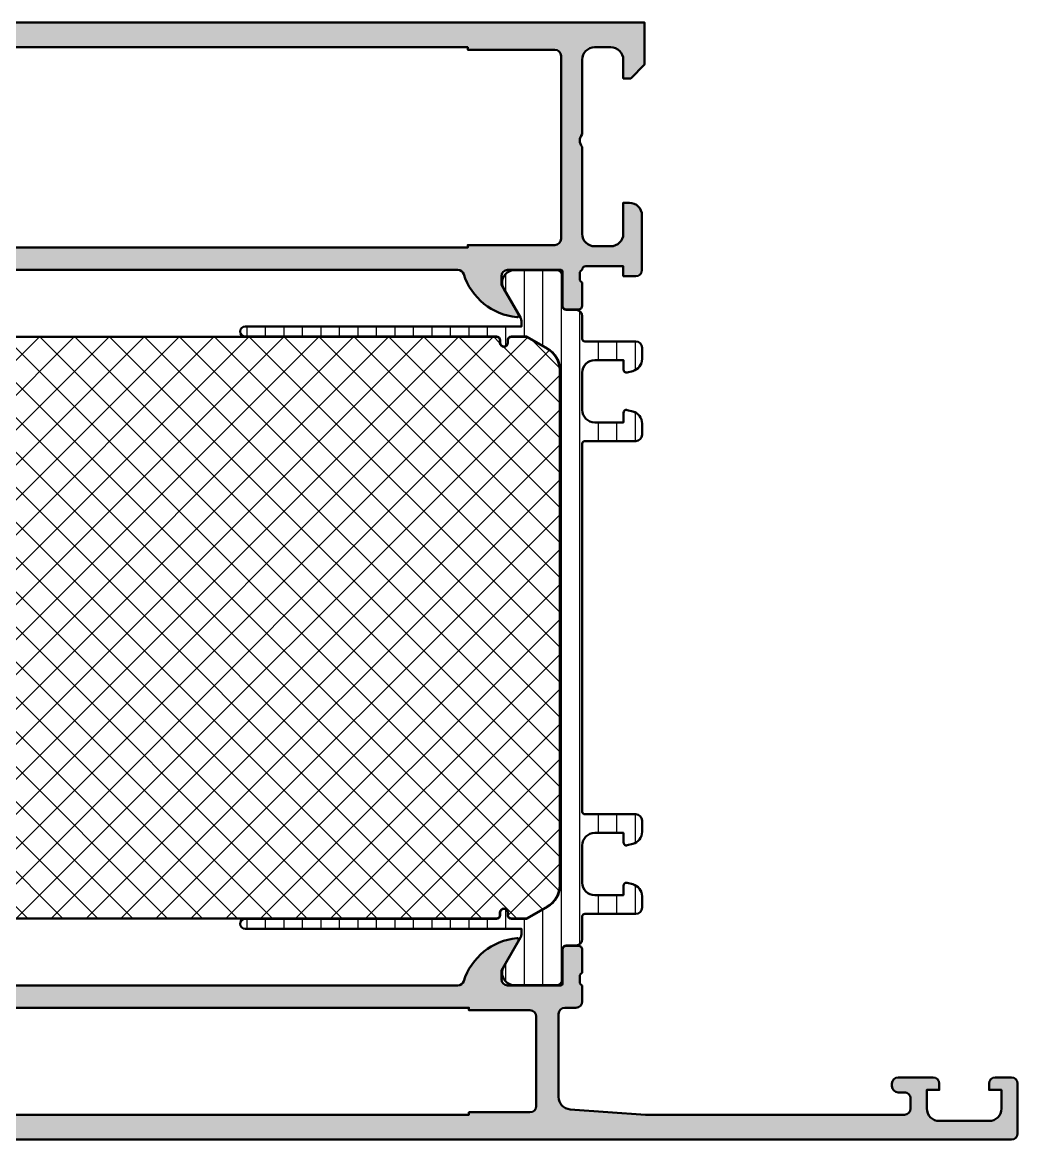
# Model space of a CAD drawing. Extents: x 0 to 160, y 0 to 90.
# Drawn here: x 80 to 160, y 0 to 89.8 of the extents above; entities that cross this region are included whole.
import ezdxf

# ---------------------------------------------------------------- set-up
doc = ezdxf.new("R2010")
doc.units = 0
for name, color, linetype, lineweight in [('0S-Alu contour', 7, 'Continuous', 50), ('0S-Alu hatch', 252, 'Continuous', 25), ('0S-Plastic contour', 254, 'Continuous', 50), ('0S-Plastic hatch', 253, 'Continuous', 25), ('0S-PT contour', 91, 'Continuous', 50), ('0S-PT hatch', 103, 'Continuous', 25)]:
    doc.layers.add(name, color=color, linetype=linetype, lineweight=lineweight)

# ---------------------------------------------------------------- blocks, each defined once
blk = doc.blocks.new('480370__1E3C0F09_FA57_44A0_A88A_6B8E18F87E77_')
at = {"layer": '0S-PT hatch'}
h = blk.add_hatch(dxfattribs=at)
h.set_pattern_fill('ANSI37', color=256, scale=0.625, angle=90, style=0)
h.set_pattern_definition([(135, (0, 0), (-1.403165018917055, -1.403165018917055), []), (225, (0, 0), (1.403165018917055, -1.403165018917055), [])])
edge = h.paths.add_edge_path()
edge.add_arc((118.1100256809572, 64.25000000000004), 0.2800000000000011, 0, 90)
edge.add_line((118.1100256809572, 64.53000000000004), (43.23002568095725, 64.53000000000004))
edge.add_line((43.23002568095725, 64.53000000000004), (43.23002568095726, 17.77000000000007))
edge.add_line((43.23002568095726, 17.77000000000007), (118.1100256809572, 17.77000000000005))
edge.add_arc((118.1100256809572, 18.05000000000006), 0.2800000000000011, 270, 360)
edge.add_line((118.3900256809572, 18.05000000000006), (118.3900256809572, 18.25000000000006))
edge.add_ellipse((118.7100256809572, 18.25000000000006), major_axis=(-0.3200000000000074, 0), ratio=1, start_angle=180, end_angle=360, ccw=False)
edge.add_line((119.0300256809572, 18.25000000000006), (119.0300256809572, 18.05000000000006))
edge.add_arc((119.3100256809572, 18.05000000000005), 0.2799999999999869, 180, 270)
edge.add_line((119.3100256809572, 17.77000000000007), (120.474127296095, 17.77000000000006))
edge.add_arc((120.474127296095, 17.95000000000005), 0.1799999999999855, 269.9999999999954, 299.9999999999936)
edge.add_line((120.564127296095, 17.79411542731885), (122.2000256809572, 18.73860180018594))
edge.add_arc((121.2100256809572, 20.45333209967914), 1.979999999999999, 299.9999999999999, 360)
edge.add_line((123.1900256809572, 20.45333209967914), (123.1900256809572, 61.84666790032096))
edge.add_arc((121.2100256809572, 61.84666790032096), 1.980000000000003, 0, 59.99999999999991)
edge.add_line((122.2000256809572, 63.56139819981415), (120.564127296095, 64.50588457268123))
edge.add_arc((120.474127296095, 64.35000000000004), 0.1799999999999995, 59.99999999999342, 89.99999999999095)
edge.add_line((120.474127296095, 64.53000000000002), (119.3100256809572, 64.53000000000004))
edge.add_arc((119.3100256809572, 64.25000000000003), 0.2800000000000153, 90.00000000000291, 180)
edge.add_line((119.0300256809572, 64.25000000000003), (119.0300256809572, 64.05000000000004))
edge.add_ellipse((118.7100256809572, 64.05000000000004), major_axis=(-0.3200000000000074, 0), ratio=1, start_angle=0, end_angle=180, ccw=False)
edge.add_line((118.3900256809572, 64.05000000000004), (118.3900256809572, 64.25000000000004))
at = {"layer": '0S-PT contour', "color": 7}
for points in [[(118.1100256809572, 64.53000000000004), (43.23002568095725, 64.53000000000004), (43.23002568095726, 17.77000000000007), (118.1100256809572, 17.77000000000005)], [(118.3900256809572, 64.05000000000004), (118.3900256809572, 64.25000000000004)], [(119.0300256809572, 64.25000000000003), (119.0300256809572, 64.05000000000004)], [(120.474127296095, 64.53000000000002), (119.3100256809572, 64.53000000000004)], [(122.2000256809572, 63.56139819981415), (120.564127296095, 64.50588457268123)], [(123.1900256809572, 20.45333209967914), (123.1900256809572, 61.84666790032096)], [(118.3900256809572, 18.05000000000006), (118.3900256809572, 18.25000000000006)], [(119.0300256809572, 18.25000000000006), (119.0300256809572, 18.05000000000006)], [(120.564127296095, 17.79411542731885), (122.2000256809572, 18.73860180018594)], [(119.3100256809572, 17.77000000000007), (120.474127296095, 17.77000000000006)]]:
    blk.add_lwpolyline(points, dxfattribs=at)
for centre, radius, start, end in [((118.1100256809572, 64.25000000000004), 0.2800000000000011, 0, 90), ((119.3100256809572, 64.25000000000003), 0.2800000000000153, 90.00000000000291, 180), ((120.474127296095, 64.35000000000004), 0.1799999999999995, 59.99999999999342, 89.99999999999095), ((121.2100256809572, 61.84666790032096), 1.980000000000003, 0, 59.99999999999991), ((121.2100256809572, 20.45333209967914), 1.979999999999999, 299.9999999999999, 0), ((118.1100256809572, 18.05000000000006), 0.2800000000000011, 270, 0), ((119.3100256809572, 18.05000000000005), 0.2799999999999869, 180, 270), ((120.474127296095, 17.95000000000005), 0.1799999999999855, 269.9999999999954, 299.9999999999936)]:
    blk.add_arc(centre, radius, start, end, dxfattribs=at)
at = {"layer": '0S-PT contour', "color": 7, "extrusion": (0, 0, -1)}
for centre, start, end in [((-118.7100256809572, 64.05000000000004), 180, 0), ((-118.7100256809572, 18.25000000000006), 0, 180)]:
    blk.add_arc(centre, 0.3200000000000074, start, end, dxfattribs=at)
blk = doc.blocks.new('445160__CD0FF9B6_D9AA_4BF3_B0C1_EC9B58B3250B_')
at = {"layer": '0S-Alu hatch'}
h = blk.add_hatch(color=256, dxfattribs=at)
edge = h.paths.add_edge_path()
edge.add_arc((124.5, 11.09999999999995), 0.4999999999999574, 270.0000000000017, 360)
edge.add_line((124.9999999999999, 11.09999999999998), (125, 12.40000000000011))
edge.add_ellipse((125.078836446543, 12.66752059199321), major_axis=(-0.2788950563274257, 0), ratio=1, start_angle=-1.1645893741069813, end_angle=73.58012358049979, ccw=False)
edge.add_line((124.799999, 12.67318899999163), (124.799999, 13.12678299999158))
edge.add_ellipse((125.0788670956432, 13.13244365946866), major_axis=(-0.278925541737158, 0), ratio=1, start_angle=-73.57540544464098, end_angle=1.1628700728909962, ccw=False)
edge.add_line((125, 13.39998699999161), (125, 15.27999800000008))
edge.add_arc((124.7, 15.27999800000007), 0.3000000000000256, 0, 90.00000000000273)
edge.add_line((124.7, 15.5799980000001), (123.7200256809572, 15.5799980000001))
edge.add_arc((123.7200256809572, 15.27999800000012), 0.2999999999999829, 90.00000000000543, 180)
edge.add_line((123.4200256809572, 15.27999800000012), (123.4200256809572, 12.52000000000011))
edge.add_ellipse((123.3000256809572, 12.52000000000009), major_axis=(-0.1200000000000472, 0), ratio=1, start_angle=90, end_angle=180, ccw=False)
edge.add_line((123.3000256809572, 12.40000000000004), (119, 12.40000000000004))
edge.add_ellipse((119, 12.90000000000005), major_axis=(-0.5000000000000054, 0), ratio=1, start_angle=0, end_angle=89.9999999999967, ccw=False)
edge.add_line((118.5, 12.90000000000005), (118.5000000000001, 13.6000000000001))
edge.add_line((118.5000000000001, 13.6000000000001), (119.8814954576225, 15.99282032302762))
edge.add_arc((119.7618802153519, 16.0618802153518), 0.1381197846482553, 329.9999999999774, 455.6225775508029)
edge.add_arc((120.2382232411739, 11.22339113815292), 4.999999999999321, 95.6225775507931, 162.2515836439292)
edge.add_ellipse((115, 12.90000000000078), major_axis=(-0.5000000000007451, 0), ratio=1, start_angle=90.00000000000318, end_angle=162.2515836439326, ccw=False)
edge.add_line((115, 12.40000000000004), (44.99999999999994, 12.40000000000003))
edge.add_ellipse((45.00000000000011, 12.90000000000053), major_axis=(-0.5000000000004992, 0), ratio=1, start_angle=17.748416356051223, end_angle=89.99999999998039, ccw=False)
edge.add_arc((39.7617767588263, 11.22339113815267), 4.999999999999531, 17.74841635607248, 84.3774224492088)
edge.add_arc((40.23811978464815, 16.06188021535176), 0.1381197846482812, 84.37742244920386, 210.0000000000166)
edge.add_line((40.11850454237752, 15.99282032302758), (41.49999999999986, 13.60000000000008))
edge.add_line((41.49999999999986, 13.60000000000008), (41.49999999999994, 12.89999999999999))
edge.add_ellipse((40.99999999999996, 12.90000000000002), major_axis=(-0.4999999999999858, 0), ratio=1, start_angle=89.9999999999983, end_angle=180, ccw=False)
edge.add_line((40.99999999999994, 12.40000000000003), (36.69997431904284, 12.40000000000003))
edge.add_ellipse((36.69997431904284, 12.52000000000011), major_axis=(-0.1200000000000756, 0), ratio=1, start_angle=0, end_angle=90, ccw=False)
edge.add_line((36.57997431904276, 12.52000000000011), (36.57997431904276, 15.2799980000001))
edge.add_arc((36.27997431904275, 15.2799980000001), 0.3000000000000114, 0, 89.99999999999729)
edge.add_line((36.27997431904276, 15.57999800000011), (35.29999999999998, 15.5799980000001))
edge.add_arc((35.29999999999998, 15.2799980000001), 0.300000000000006, 90, 180)
edge.add_line((34.99999999999998, 15.2799980000001), (34.99999999999997, 13.3999869999916))
edge.add_ellipse((34.92113290435681, 13.13244365946867), major_axis=(-0.2789255417371355, 0), ratio=1, start_angle=178.8371299271139, end_angle=253.5754054446458, ccw=False)
edge.add_line((35.20000099999997, 13.12678299999161), (35.20000099999997, 12.67318899999158))
edge.add_ellipse((34.92116355345695, 12.66752059199321), major_axis=(-0.2788950563274095, 0), ratio=1, start_angle=106.41987641949521, end_angle=181.1645893740982, ccw=False)
edge.add_line((35, 12.40000000000012), (35, 11.1))
edge.add_arc((35.5, 11.1), 0.5, 180, 270)
edge.add_line((35.5, 10.6), (36.39999999999998, 10.6))
edge.add_ellipse((36.39999999999997, 10.09999999999996), major_axis=(-0.5000000000000409, 0), ratio=1, start_angle=180, end_angle=269.9999999999984, ccw=False)
edge.add_line((36.90000000000001, 10.09999999999996), (36.89999999999998, 3.431119203401303))
edge.add_ellipse((35.89999999999998, 3.431119203401304), major_axis=(-1, 0), ratio=1, start_angle=94.08561677997449, end_angle=180, ccw=False)
edge.add_line((35.97124704998788, 2.433660503570569), (29.89999999999998, 2.000000000000001))
edge.add_line((29.89999999999998, 2.000000000000001), (9.099999999999994, 1.999999999999998))
edge.add_ellipse((9.099999999999994, 2.500000000000002), major_axis=(-0.5000000000000046, 0), ratio=1, start_angle=0, end_angle=90, ccw=False)
edge.add_line((8.59999999999999, 2.500000000000002), (8.599999999999994, 3.299999999999998))
edge.add_ellipse((9.099999999999994, 3.299999999999999), major_axis=(-0.5, 0), ratio=1, start_angle=270, end_angle=360, ccw=False)
edge.add_line((9.099999999999994, 3.799999999999999), (9.599999999999994, 3.799999999999998))
edge.add_arc((9.599999999999994, 4.299999999999998), 0.5, 270, 360)
edge.add_line((10.09999999999999, 4.299999999999998), (10.09999999999999, 4.5))
edge.add_arc((9.599999999999994, 4.5), 0.5, 0, 90)
edge.add_line((9.599999999999994, 5), (6.800000000000011, 5))
edge.add_arc((6.800000000000011, 4.5), 0.5000000000000009, 90, 180)
edge.add_line((6.30000000000001, 4.5), (6.300000000000011, 3.999999999999999))
edge.add_line((6.300000000000011, 3.999999999999999), (7.300000000000011, 3.999999999999999))
edge.add_line((7.300000000000011, 3.999999999999999), (7.300000000000011, 2.499999999999994))
edge.add_ellipse((6.300000000000011, 2.499999999999998), major_axis=(-1, 0), ratio=1, start_angle=90, end_angle=180, ccw=False)
edge.add_line((6.300000000000011, 1.499999999999998), (2.300000000000011, 1.499999999999999))
edge.add_ellipse((2.300000000000011, 2.499999999999999), major_axis=(-1, 0), ratio=1, start_angle=0, end_angle=90, ccw=False)
edge.add_line((1.300000000000011, 2.499999999999999), (1.300000000000011, 3.999999999999998))
edge.add_line((1.300000000000011, 3.999999999999998), (2.300000000000011, 3.999999999999999))
edge.add_line((2.300000000000011, 3.999999999999999), (2.300000000000011, 4.499999999999999))
edge.add_arc((1.800000000000011, 4.499999999999999), 0.5, 0, 90)
edge.add_line((1.800000000000011, 4.999999999999999), (0.5, 4.999999999999998))
edge.add_arc((0.5, 4.499999999999999), 0.4999999999999992, 90, 180)
edge.add_line((9e-16, 4.499999999999999), (0, 0.5))
edge.add_arc((0.5, 0.5), 0.5, 180, 269.9999999999999)
edge.add_line((0.4999999999999998, 0), (159.5, 0))
edge.add_arc((159.5, 0.5), 0.5, 270, 360)
edge.add_line((160, 0.5), (160, 4.5))
edge.add_arc((159.5, 4.5), 0.5, 0, 90)
edge.add_line((159.5, 5), (158.2, 5))
edge.add_arc((158.2, 4.500000000000004), 0.4999999999999956, 90, 180)
edge.add_line((157.7, 4.500000000000004), (157.7, 3.999999999999999))
edge.add_line((157.7, 3.999999999999999), (158.7, 3.999999999999998))
edge.add_line((158.7, 3.999999999999998), (158.7, 2.500000000000002))
edge.add_ellipse((157.7, 2.49999999999999), major_axis=(-1, 0), ratio=1, start_angle=90.00000000000159, end_angle=180, ccw=False)
edge.add_line((157.7, 1.49999999999999), (153.7, 1.499999999999999))
edge.add_ellipse((153.7, 2.500000000000014), major_axis=(-1.000000000000015, 0), ratio=1, start_angle=0, end_angle=90.00000000000159, ccw=False)
edge.add_line((152.6999999999999, 2.500000000000014), (152.7, 3.999999999999999))
edge.add_line((152.7, 3.999999999999999), (153.7, 3.999999999999999))
edge.add_line((153.7, 3.999999999999999), (153.6999999999999, 4.500000000000012))
edge.add_arc((153.1999999999999, 4.500000000000008), 0.5, 0, 90)
edge.add_line((153.1999999999999, 5.000000000000008), (150.4, 5.000000000000001))
edge.add_arc((150.4, 4.499999999999973), 0.5000000000000285, 90, 180)
edge.add_line((149.9, 4.499999999999973), (149.9, 4.300000000000018))
edge.add_arc((150.4, 4.299999999999989), 0.5, 180, 270)
edge.add_line((150.4, 3.799999999999989), (150.9, 3.799999999999998))
edge.add_ellipse((150.9, 3.29999999999997), major_axis=(-0.500000000000028, 0), ratio=1, start_angle=180, end_angle=270.0000000000065, ccw=False)
edge.add_line((151.4, 3.29999999999997), (151.4000000000001, 2.49999999999998))
edge.add_ellipse((150.9000000000001, 2.499999999999969), major_axis=(-0.4999999999999716, 0), ratio=1, start_angle=90, end_angle=180, ccw=False)
edge.add_line((150.9000000000001, 1.999999999999998), (130.1, 2))
edge.add_line((130.1, 2), (124.0287529500121, 2.433660503570567))
edge.add_ellipse((124.1, 3.431119203401268), major_axis=(-0.9999999999999658, 0), ratio=1, start_angle=0, end_angle=85.9143832200254, ccw=False)
edge.add_line((123.1, 3.431119203401268), (123.0999999999999, 10.09999999999996))
edge.add_ellipse((123.6, 10.09999999999995), major_axis=(-0.500000000000057, 0), ratio=1, start_angle=270, end_angle=360, ccw=False)
edge.add_line((123.6, 10.6), (124.5, 10.6))
edge = h.paths.add_edge_path()
edge.add_ellipse((39.2, 9.899999999999999), major_axis=(-0.5, 0), ratio=1, start_angle=270, end_angle=360, ccw=False)
edge.add_line((39.2, 10.4), (44.09999999999999, 10.4))
edge.add_line((44.09999999999999, 10.4), (44.09999999999999, 10.6))
edge.add_line((44.09999999999999, 10.6), (115.9, 10.6))
edge.add_line((115.9, 10.6), (115.9, 10.4))
edge.add_line((115.9, 10.4), (120.8, 10.4))
edge.add_ellipse((120.8, 9.9), major_axis=(-0.5, 0), ratio=1, start_angle=180, end_angle=270, ccw=False)
edge.add_line((121.3, 9.9), (121.3, 2.699999999999999))
edge.add_ellipse((120.8, 2.699999999999999), major_axis=(-0.5, 0), ratio=1, start_angle=90, end_angle=180, ccw=False)
edge.add_line((120.8, 2.199999999999999), (115.9, 2.199999999999999))
edge.add_line((115.9, 2.199999999999999), (115.9, 1.999999999999999))
edge.add_line((115.9, 1.999999999999999), (44.09999999999999, 1.999999999999999))
edge.add_line((44.09999999999999, 1.999999999999999), (44.09999999999999, 2.199999999999999))
edge.add_line((44.09999999999999, 2.199999999999999), (39.2, 2.2))
edge.add_ellipse((39.2, 2.7), major_axis=(-0.5, 0), ratio=1, start_angle=0, end_angle=90, ccw=False)
edge.add_line((38.7, 2.7), (38.7, 9.899999999999999))
at = {"layer": '0S-Alu contour', "color": 7}
for points in [[(34.99999999999998, 15.2799980000001), (34.99999999999997, 13.3999869999916)], [(36.27997431904276, 15.57999800000011), (35.29999999999998, 15.5799980000001)], [(36.57997431904276, 12.52000000000011), (36.57997431904276, 15.2799980000001)], [(40.11850454237752, 15.99282032302758), (41.49999999999986, 13.60000000000008), (41.49999999999994, 12.89999999999999)], [(118.5, 12.90000000000005), (118.5000000000001, 13.6000000000001), (119.8814954576225, 15.99282032302762)], [(123.4200256809572, 15.27999800000012), (123.4200256809572, 12.52000000000011)], [(124.7, 15.5799980000001), (123.7200256809572, 15.5799980000001)], [(125, 13.39998699999161), (125, 15.27999800000008)], [(35.20000099999997, 13.12678299999161), (35.20000099999997, 12.67318899999158)], [(124.799999, 12.67318899999163), (124.799999, 13.12678299999158)], [(35, 12.40000000000012), (35, 11.1)], [(40.99999999999994, 12.40000000000003), (36.69997431904284, 12.40000000000003)], [(115, 12.40000000000004), (44.99999999999994, 12.40000000000003)], [(123.3000256809572, 12.40000000000004), (119, 12.40000000000004)], [(124.9999999999999, 11.09999999999998), (125, 12.40000000000011)], [(35.5, 10.6), (36.39999999999998, 10.6)], [(36.90000000000001, 10.09999999999996), (36.89999999999998, 3.431119203401303)], [(38.7, 2.7), (38.7, 9.899999999999999)], [(39.2, 10.4), (44.09999999999999, 10.4), (44.09999999999999, 10.6), (115.9, 10.6), (115.9, 10.4), (120.8, 10.4)], [(121.3, 9.9), (121.3, 2.699999999999999)], [(123.1, 3.431119203401268), (123.0999999999999, 10.09999999999996)], [(123.6, 10.6), (124.5, 10.6)], [(9e-16, 4.499999999999999), (0, 0.5)], [(1.800000000000011, 4.999999999999999), (0.5, 4.999999999999998)], [(1.300000000000011, 2.499999999999999), (1.300000000000011, 3.999999999999998), (2.300000000000011, 3.999999999999999), (2.300000000000011, 4.499999999999999)], [(6.30000000000001, 4.5), (6.300000000000011, 3.999999999999999), (7.300000000000011, 3.999999999999999), (7.300000000000011, 2.499999999999994)], [(9.599999999999994, 5), (6.800000000000011, 5)], [(10.09999999999999, 4.299999999999998), (10.09999999999999, 4.5)], [(149.9, 4.499999999999973), (149.9, 4.300000000000018)], [(153.1999999999999, 5.000000000000008), (150.4, 5.000000000000001)], [(152.6999999999999, 2.500000000000014), (152.7, 3.999999999999999), (153.7, 3.999999999999999), (153.6999999999999, 4.500000000000012)], [(157.7, 4.500000000000004), (157.7, 3.999999999999999), (158.7, 3.999999999999998), (158.7, 2.500000000000002)], [(159.5, 5), (158.2, 5)], [(160, 0.5), (160, 4.5)], [(9.099999999999994, 3.799999999999999), (9.599999999999994, 3.799999999999998)], [(150.4, 3.799999999999989), (150.9, 3.799999999999998)], [(8.59999999999999, 2.500000000000002), (8.599999999999994, 3.299999999999998)], [(151.4, 3.29999999999997), (151.4000000000001, 2.49999999999998)], [(35.97124704998788, 2.433660503570569), (29.89999999999998, 2.000000000000001), (9.099999999999994, 1.999999999999998)], [(120.8, 2.199999999999999), (115.9, 2.199999999999999), (115.9, 1.999999999999999), (44.09999999999999, 1.999999999999999), (44.09999999999999, 2.199999999999999), (39.2, 2.2)], [(150.9000000000001, 1.999999999999998), (130.1, 2), (124.0287529500121, 2.433660503570567)], [(6.300000000000011, 1.499999999999998), (2.300000000000011, 1.499999999999999)], [(157.7, 1.49999999999999), (153.7, 1.499999999999999)], [(0.4999999999999998, 0), (159.5, 0)]]:
    blk.add_lwpolyline(points, dxfattribs=at)
for centre, radius, start, end in [((40.23811978464815, 16.06188021535176), 0.1381197846482812, 84.37742244920386, 210.0000000000166), ((39.7617767588263, 11.22339113815267), 4.999999999999531, 17.74841635607248, 84.3774224492088), ((120.2382232411739, 11.22339113815292), 4.999999999999321, 95.6225775507931, 162.2515836439292), ((119.7618802153519, 16.0618802153518), 0.1381197846482553, 329.9999999999774, 95.62257755080286), ((35.29999999999998, 15.2799980000001), 0.300000000000006, 90, 180), ((36.27997431904275, 15.2799980000001), 0.3000000000000114, 0, 89.99999999999729), ((123.7200256809572, 15.27999800000012), 0.2999999999999829, 90.00000000000543, 180), ((124.7, 15.27999800000007), 0.3000000000000256, 0, 90.00000000000273), ((35.5, 11.1), 0.5, 180, 270), ((124.5, 11.09999999999995), 0.4999999999999574, 270.0000000000017, 0), ((0.5, 4.499999999999999), 0.4999999999999992, 90, 180), ((1.800000000000011, 4.499999999999999), 0.5, 0, 90), ((6.800000000000011, 4.5), 0.5000000000000009, 90, 180), ((9.599999999999994, 4.5), 0.5, 0, 90), ((150.4, 4.499999999999973), 0.5000000000000285, 90, 180), ((153.1999999999999, 4.500000000000008), 0.5, 0, 90), ((158.2, 4.500000000000004), 0.4999999999999956, 90, 180), ((159.5, 4.5), 0.5, 0, 90), ((9.599999999999994, 4.299999999999998), 0.5, 270, 0), ((150.4, 4.299999999999989), 0.5, 180, 270), ((0.5, 0.5), 0.5, 180, 269.9999999999999), ((159.5, 0.5), 0.5, 270, 0)]:
    blk.add_arc(centre, radius, start, end, dxfattribs=at)
at = {"layer": '0S-Alu contour', "color": 7, "extrusion": (0, 0, -1)}
for centre, radius, start, end in [((-34.92113290435681, 13.13244365946867), 0.2789255417371355, 106.4245945553542, 181.1628700728862), ((-34.92116355345695, 12.66752059199321), 0.2788950563274095, 178.8354106259018, 253.5801235805048), ((-40.99999999999996, 12.90000000000002), 0.4999999999999858, 180, 270.0000000000017), ((-45.00000000000011, 12.90000000000053), 0.5000000000004992, 270.0000000000196, 342.2515836439488), ((-115, 12.90000000000078), 0.5000000000007451, 197.7484163560675, 269.9999999999968), ((-119, 12.90000000000005), 0.5000000000000054, 270.0000000000033, 0), ((-125.078836446543, 12.66752059199321), 0.2788950563274257, 286.4198764195003, 1.164589374106939), ((-125.0788670956432, 13.13244365946866), 0.2789255417371581, 358.837129927109, 73.57540544464105), ((-36.69997431904284, 12.52000000000011), 0.1200000000000756, 270, 0), ((-123.3000256809572, 12.52000000000009), 0.1200000000000472, 180, 270), ((-36.39999999999997, 10.09999999999996), 0.5000000000000409, 90.0000000000016, 180), ((-39.2, 9.899999999999999), 0.5, 0, 90), ((-120.8, 9.9), 0.5, 90, 180), ((-123.6, 10.09999999999995), 0.500000000000057, 0, 90), ((-9.099999999999994, 3.299999999999999), 0.5, 0, 90), ((-150.9, 3.29999999999997), 0.500000000000028, 89.99999999999349, 180), ((-35.89999999999998, 3.431119203401304), 1, 180, 265.9143832200255), ((-39.2, 2.7), 0.5, 270, 0), ((-120.8, 2.699999999999999), 0.5, 180, 270), ((-124.1, 3.431119203401268), 0.9999999999999658, 274.0856167799746, 0), ((-2.300000000000011, 2.499999999999999), 1, 270, 0), ((-6.300000000000011, 2.499999999999998), 1, 180, 270), ((-9.099999999999994, 2.500000000000002), 0.5000000000000046, 270, 0), ((-150.9000000000001, 2.499999999999969), 0.4999999999999716, 180, 270), ((-153.7, 2.500000000000014), 1.000000000000015, 269.9999999999984, 0), ((-157.7, 2.49999999999999), 1, 180, 269.9999999999984)]:
    blk.add_arc(centre, radius, start, end, dxfattribs=at)
blk = doc.blocks.new('345300__BF45441C_03CE_44C7_AE0F_96DCDAB1CD6E_')
at = {"layer": '0S-Alu hatch'}
h = blk.add_hatch(color=256, dxfattribs=at)
edge = h.paths.add_edge_path()
edge.add_arc((129.2999850521012, 69.89999358559419), 0.5000027408750986, 270.0003140785681, 359.9996859215192)
edge.add_line((129.7999877929688, 69.89999084472659), (129.7999877929688, 74.30000000000004))
edge.add_arc((128.7999534274002, 74.29996563443149), 1.000034366159056, 0.0019689340145208, 89.99803106562733)
edge.add_line((128.7999877929687, 75.30000000000007), (128.2999877929688, 75.30000000000004))
edge.add_line((128.2999877929688, 75.30000000000004), (128.2999877929688, 72.80000000000003))
edge.add_ellipse((127.2999679698209, 72.80001982314789), major_axis=(-1.000019823344312, 0), ratio=1, start_angle=90.00113576019328, end_angle=179.9988642393878, ccw=False)
edge.add_line((127.2999877929688, 71.80000000000005), (125.9999694824219, 71.80000000000004))
edge.add_ellipse((125.9999964839373, 72.80002700151543), major_axis=(-1.000027001879922, 0), ratio=1, start_angle=0.0015470310149794386, end_angle=89.9984529689001, ccw=False)
edge.add_line((124.9999694824219, 72.80000000000152), (124.9999694824219, 79.80000000000003))
edge.add_ellipse((125.5250917933853, 80.30000000000004), major_axis=(-0.725088574914509, 0), ratio=1, start_angle=-43.59615353066738, end_angle=43.59615353066738, ccw=False)
edge.add_line((124.9999694824219, 80.80000000000003), (124.9999694824219, 86.8000038146973))
edge.add_ellipse((126.0000150538953, 86.79995824322388), major_axis=(-1.000045572511768, 0), ratio=1, start_angle=270.00261093410813, end_angle=359.9973890658238, ccw=False)
edge.add_line((125.9999694824219, 87.8000038146973), (127.2999877929688, 87.8000038146973))
edge.add_ellipse((127.2999493990702, 86.79996542079878), major_axis=(-1.000038394635538, 0), ratio=1, start_angle=180.0021997240653, end_angle=269.9978002761111, ccw=False)
edge.add_line((128.2999877929688, 86.80000381470042), (128.2999877929688, 85.30000000000004))
edge.add_line((128.2999877929688, 85.30000000000004), (128.8999938964844, 85.30000000000004))
edge.add_line((128.8999938964844, 85.30000000000004), (129.9999694824219, 86.3999984741211))
edge.add_line((129.9999694824219, 86.3999984741211), (129.9999694824219, 89.80000000000003))
edge.add_line((129.9999694824219, 89.80000000000003), (30.00000000000006, 89.80000000000003))
edge.add_line((30.00000000000006, 89.80000000000003), (30.00000000000006, 86.39999847412113))
edge.add_line((30.00000000000006, 86.39999847412113), (31.09997558593756, 85.30000000000004))
edge.add_line((31.09997558593756, 85.30000000000004), (31.69998168945318, 85.30000000000004))
edge.add_line((31.69998168945318, 85.30000000000004), (31.69998168945318, 86.8000038146973))
edge.add_ellipse((32.70002008335171, 86.79996542079878), major_axis=(-1.000038394635538, 0), ratio=1, start_angle=270.00219972388726, end_angle=359.99780027593476, ccw=False)
edge.add_line((32.69998168945318, 87.8000038146973), (34.00000000000006, 87.8000038146973))
edge.add_ellipse((33.99995442852663, 86.79995824322388), major_axis=(-1.000045572511753, 0), ratio=1, start_angle=180.0026109341762, end_angle=269.99738906589266, ccw=False)
edge.add_line((35.00000000000006, 86.8000038146985), (35.00000000000006, 80.80000000000003))
edge.add_ellipse((34.47487768903665, 80.30000000000004), major_axis=(-0.725088574914509, 0), ratio=1, start_angle=136.4038464693326, end_angle=223.5961535306675, ccw=False)
edge.add_line((35.00000000000006, 79.80000000000003), (35.00000000000006, 72.80000000000004))
edge.add_ellipse((33.99997299848468, 72.8000270015154), major_axis=(-1.000027001879908, 0), ratio=1, start_angle=90.00154703110019, end_angle=179.9984529689852, ccw=False)
edge.add_line((34.00000000000008, 71.80000000000004), (32.69998168945318, 71.80000000000004))
edge.add_ellipse((32.70000151260101, 72.80001982314786), major_axis=(-1.000019823344298, 0), ratio=1, start_angle=0.0011357606123851838, end_angle=89.99886423980757, ccw=False)
edge.add_line((31.69998168945319, 72.7999999999927), (31.69998168945318, 75.30000000000004))
edge.add_line((31.69998168945318, 75.30000000000004), (31.19998168945318, 75.30000000000004))
edge.add_arc((31.20001605502171, 74.29996563443152), 1.000034366158999, 90.00196893437268, 179.9980310659855)
edge.add_line((30.19998168945318, 74.29999999999379), (30.19998168945318, 69.8999908447266))
edge.add_arc((30.6999844303208, 69.89999358559422), 0.500002740875127, 180.0003140784807, 269.9996859214286)
edge.add_line((30.69998168945318, 69.3999908447266), (31.69998168945318, 69.3999908447266))
edge.add_line((31.69998168945318, 69.3999908447266), (31.70016479492193, 70.19971923828129))
edge.add_line((31.70016479492193, 70.19971923828129), (34.70000000000008, 70.19971923828129))
edge.add_ellipse((34.70000000000006, 69.89895200014777), major_axis=(-0.3007672381335169, 0), ratio=1, start_angle=180, end_angle=269.99999999999727, ccw=False)
edge.add_ellipse((34.9222332217189, 69.63245766302178), major_axis=(-0.277825167064545, 0), ratio=1, start_angle=178.8354106259054, end_angle=253.58012358051138, ccw=False)
edge.add_line((35.20000100000007, 69.62681100000856), (35.20000100000006, 69.17321700000853))
edge.add_ellipse((34.92113290435688, 69.16755634053149), major_axis=(-0.2789255417371576, 0), ratio=1, start_angle=106.42459455535811, end_angle=181.1628700728862, ccw=False)
edge.add_line((35.00000000000007, 68.90001300000856), (35.00000000000006, 67.02000200000003))
edge.add_arc((35.30000000000007, 67.02000200000003), 0.2999999999999971, 180, 270)
edge.add_line((35.30000000000007, 66.72000200000004), (36.27997431904285, 66.72000200000004))
edge.add_arc((36.27997431904285, 67.02000200000003), 0.2999999999999971, 270, 360)
edge.add_line((36.57997431904285, 67.02000200000003), (36.57997431904285, 69.78000000000004))
edge.add_ellipse((36.69997431904285, 69.78000000000003), major_axis=(-0.1200000000000045, 0), ratio=1, start_angle=270, end_angle=360, ccw=False)
edge.add_line((36.69997431904285, 69.90000000000003), (41.00000000000005, 69.90000000000003))
edge.add_ellipse((41.00000000000005, 69.40000000000003), major_axis=(-0.5, 0), ratio=1, start_angle=180, end_angle=270, ccw=False)
edge.add_line((41.50000000000005, 69.40000000000003), (41.50000000000005, 68.70000000000005))
edge.add_line((41.50000000000005, 68.70000000000005), (40.11850454237769, 66.3071796769725))
edge.add_arc((40.23811978464834, 66.23811978464835), 0.1381197846482912, 149.9999999999988, 275.6225775507957)
edge.add_arc((39.7617767588263, 71.07660886184794), 5.0000000000001, 275.6225775507929, 342.251583643929)
edge.add_ellipse((45.00000000000011, 69.40000000000013), major_axis=(-0.4999999999999125, 0), ratio=1, start_angle=270.0000000000065, end_angle=342.2515836439367, ccw=False)
edge.add_line((45.00000000000006, 69.90000000000005), (115, 69.90000000000003))
edge.add_ellipse((115, 69.39999999999995), major_axis=(-0.5000000000000853, 0), ratio=1, start_angle=197.748416356065, end_angle=269.99999999999676, ccw=False)
edge.add_arc((120.2382232411738, 71.07660886184773), 4.999999999999858, 197.7484163560705, 264.377422449207)
edge.add_arc((119.7618802153517, 66.23811978464836), 0.1381197846483011, 264.3774224492107, 390.0000000000062)
edge.add_line((119.8814954576224, 66.30717967697252), (118.5, 68.70000000000005))
edge.add_line((118.5, 68.70000000000005), (118.5, 69.40000000000003))
edge.add_ellipse((119, 69.40000000000003), major_axis=(-0.5, 0), ratio=1, start_angle=270, end_angle=360, ccw=False)
edge.add_line((119, 69.90000000000003), (123.3000256809572, 69.90000000000005))
edge.add_ellipse((123.3000256809573, 69.78000000000003), major_axis=(-0.1200000000000187, 0), ratio=1, start_angle=180, end_angle=270.00000000000676, ccw=False)
edge.add_line((123.4200256809573, 69.78000000000003), (123.4200256809572, 67.02000200000003))
edge.add_arc((123.7200256809572, 67.02000200000003), 0.3000000000000114, 180, 270.0000000000027)
edge.add_line((123.7200256809573, 66.72000200000004), (124.7, 66.72000200000004))
edge.add_arc((124.7, 67.02000200000006), 0.3000000000000256, 270.0000000000027, 360)
edge.add_line((125, 67.02000200000006), (125, 68.90001300000856))
edge.add_ellipse((125.0788670956432, 69.16755634053149), major_axis=(-0.2789255417371423, 0), ratio=1, start_angle=-1.1628700728862214, end_angle=73.57540544464621, ccw=False)
edge.add_line((124.799999, 69.17321700000853), (124.799999, 69.62681100000854))
edge.add_ellipse((125.0788364465431, 69.63247940800692), major_axis=(-0.278895056327452, 0), ratio=1, start_angle=-73.58012358050729, end_angle=1.16458937409692, ccw=False)
edge.add_line((125, 69.90000000000005), (124.9989193967624, 70.00043853445317))
edge.add_ellipse((125.2815067697617, 69.89971923828122), major_axis=(-0.3000000000000579, 0), ratio=1, start_angle=269.99999999999187, end_angle=340.38300497642507, ccw=False)
edge.add_line((125.2815067697617, 70.19971923828128), (128.2998046875, 70.19971923828129))
edge.add_line((128.2998046875, 70.19971923828129), (128.2999877929688, 69.3999908447266))
edge.add_line((128.2999877929688, 69.3999908447266), (129.2999877929688, 69.3999908447266))
edge = h.paths.add_edge_path()
edge.add_line((36.69998550415045, 72.3999908447266), (36.69998550415045, 87.09999542236162))
edge.add_ellipse((37.19999335623659, 87.09998757027716), major_axis=(-0.5000078521477965, 0), ratio=1, start_angle=270.0008997686624, end_angle=359.99910023153274, ccw=False)
edge.add_line((37.19998550415045, 87.59999542236332), (44.19998550415044, 87.59999542236332))
edge.add_line((44.19998550415044, 87.59999542236332), (44.19998550415044, 87.7999923706055))
edge.add_line((44.19998550415044, 87.7999923706055), (115.7999877929688, 87.7999923706055))
edge.add_line((115.7999877929688, 87.7999923706055), (115.7999877929688, 87.59999542236332))
edge.add_line((115.7999877929688, 87.59999542236332), (122.7999877929688, 87.59999542236332))
edge.add_ellipse((122.7999799408826, 87.09998757027716), major_axis=(-0.5000078521477965, 0), ratio=1, start_angle=180.0008997684673, end_angle=269.99910023133594, ccw=False)
edge.add_line((123.2999877929688, 87.09999542236332), (123.2999877929688, 72.39999084473136))
edge.add_ellipse((122.7999831391399, 72.39999549855546), major_axis=(-0.5000046538505251, 0), ratio=1, start_angle=90.00053328454169, end_angle=179.9994667160038, ccw=False)
edge.add_line((122.7999877929688, 71.8999908447266), (115.7999877929688, 71.8999908447266))
edge.add_line((115.7999877929688, 71.8999908447266), (115.7999877929688, 71.69999389648441))
edge.add_line((115.7999877929688, 71.69999389648441), (44.19998550415044, 71.69999389648441))
edge.add_line((44.19998550415044, 71.69999389648441), (44.19998550415044, 71.8999908447266))
edge.add_line((44.19998550415044, 71.8999908447266), (37.19998550415045, 71.89999084472662))
edge.add_ellipse((37.19999015797931, 72.39999549855548), major_axis=(-0.5000046538505251, 0), ratio=1, start_angle=0.0005332839962761682, end_angle=89.99946671545842, ccw=False)
at = {"layer": '0S-Alu contour', "color": 7}
for points in [[(128.2999877929688, 86.80000381470042), (128.2999877929688, 85.30000000000004), (128.8999938964844, 85.30000000000004), (129.9999694824219, 86.3999984741211), (129.9999694824219, 89.80000000000003), (30.00000000000006, 89.80000000000003), (30.00000000000006, 86.39999847412113), (31.09997558593756, 85.30000000000004), (31.69998168945318, 85.30000000000004), (31.69998168945318, 86.8000038146973)], [(32.69998168945318, 87.8000038146973), (34.00000000000006, 87.8000038146973)], [(37.19998550415045, 87.59999542236332), (44.19998550415044, 87.59999542236332), (44.19998550415044, 87.7999923706055), (115.7999877929688, 87.7999923706055), (115.7999877929688, 87.59999542236332), (122.7999877929688, 87.59999542236332)], [(125.9999694824219, 87.8000038146973), (127.2999877929688, 87.8000038146973)], [(35.00000000000006, 86.8000038146985), (35.00000000000006, 80.80000000000003)], [(36.69998550415045, 72.3999908447266), (36.69998550415045, 87.09999542236162)], [(123.2999877929688, 87.09999542236332), (123.2999877929688, 72.39999084473136)], [(124.9999694824219, 80.80000000000003), (124.9999694824219, 86.8000038146973)], [(35.00000000000006, 79.80000000000003), (35.00000000000006, 72.80000000000004)], [(124.9999694824219, 72.80000000000152), (124.9999694824219, 79.80000000000003)], [(31.69998168945319, 72.7999999999927), (31.69998168945318, 75.30000000000004), (31.19998168945318, 75.30000000000004)], [(128.7999877929687, 75.30000000000007), (128.2999877929688, 75.30000000000004), (128.2999877929688, 72.80000000000003)], [(30.19998168945318, 74.29999999999379), (30.19998168945318, 69.8999908447266)], [(129.7999877929688, 69.89999084472659), (129.7999877929688, 74.30000000000004)], [(122.7999877929688, 71.8999908447266), (115.7999877929688, 71.8999908447266), (115.7999877929688, 71.69999389648441), (44.19998550415044, 71.69999389648441), (44.19998550415044, 71.8999908447266), (37.19998550415045, 71.89999084472662)], [(34.00000000000008, 71.80000000000004), (32.69998168945318, 71.80000000000004)], [(127.2999877929688, 71.80000000000005), (125.9999694824219, 71.80000000000004)], [(30.69998168945318, 69.3999908447266), (31.69998168945318, 69.3999908447266), (31.70016479492193, 70.19971923828129), (34.70000000000008, 70.19971923828129)], [(125.2815067697617, 70.19971923828128), (128.2998046875, 70.19971923828129), (128.2999877929688, 69.3999908447266), (129.2999877929688, 69.3999908447266)], [(35.20000100000007, 69.62681100000856), (35.20000100000006, 69.17321700000853)], [(36.57997431904285, 67.02000200000003), (36.57997431904285, 69.78000000000004)], [(36.69997431904285, 69.90000000000003), (41.00000000000005, 69.90000000000003)], [(41.50000000000005, 69.40000000000003), (41.50000000000005, 68.70000000000005), (40.11850454237769, 66.3071796769725)], [(45.00000000000006, 69.90000000000005), (115, 69.90000000000003)], [(119.8814954576224, 66.30717967697252), (118.5, 68.70000000000005), (118.5, 69.40000000000003)], [(119, 69.90000000000003), (123.3000256809572, 69.90000000000005)], [(123.4200256809573, 69.78000000000003), (123.4200256809572, 67.02000200000003)], [(124.799999, 69.17321700000853), (124.799999, 69.62681100000854)], [(125, 69.90000000000005), (124.9989193967624, 70.00043853445317)], [(35.00000000000007, 68.90001300000856), (35.00000000000006, 67.02000200000003)], [(125, 67.02000200000006), (125, 68.90001300000856)], [(35.30000000000007, 66.72000200000004), (36.27997431904285, 66.72000200000004)], [(123.7200256809573, 66.72000200000004), (124.7, 66.72000200000004)]]:
    blk.add_lwpolyline(points, dxfattribs=at)
at = {"layer": '0S-Alu contour', "color": 7, "extrusion": (0, 0, -1)}
for centre, radius, start, end in [((-32.70002008335171, 86.79996542079878), 1.000038394635538, 0.0021997240652303, 89.99780027611276), ((-33.99995442852663, 86.79995824322388), 1.000045572511753, 90.00261093410732, 179.9973890658238), ((-37.19999335623659, 87.09998757027716), 0.5000078521477965, 0.0008997684672687, 89.99910023133756), ((-122.7999799408826, 87.09998757027716), 0.5000078521477965, 90.00089976866407, 179.9991002315327), ((-126.0000150538953, 86.79995824322388), 1.000045572511768, 0.0026109341761524, 89.99738906589187), ((-127.2999493990702, 86.79996542079878), 1.000038394635538, 90.00219972388888, 179.9978002759347), ((-34.47487768903665, 80.30000000000004), 0.725088574914509, 136.4038464693325, 223.5961535306674), ((-125.5250917933853, 80.30000000000004), 0.725088574914509, 316.4038464693326, 43.59615353066742), ((-32.70000151260101, 72.80001982314786), 1.000019823344298, 270.0011357601924, 359.9988642393876), ((-33.99997299848468, 72.8000270015154), 1.000027001879908, 180.0015470310149, 269.9984529688998), ((-125.9999964839373, 72.80002700151543), 1.000027001879922, 270.0015470310999, 359.998452968985), ((-127.2999679698209, 72.80001982314789), 1.000019823344312, 180.0011357606123, 269.9988642398067), ((-37.19999015797931, 72.39999549855548), 0.5000046538505251, 270.0005332845417, 359.9994667160037), ((-122.7999831391399, 72.39999549855546), 0.5000046538505251, 180.0005332839962, 269.9994667154583), ((-34.70000000000006, 69.89895200014777), 0.3007672381335169, 90.00000000000273, 180), ((-125.2815067697617, 69.89971923828122), 0.3000000000000579, 19.6169950235749, 90.00000000000813), ((-34.92113290435688, 69.16755634053149), 0.2789255417371576, 178.8371299271138, 253.5754054446419), ((-34.9222332217189, 69.63245766302178), 0.277825167064545, 106.4198764194886, 181.1645893740947), ((-36.69997431904285, 69.78000000000003), 0.1200000000000045, 0, 90), ((-41.00000000000005, 69.40000000000003), 0.5, 90, 180), ((-45.00000000000011, 69.40000000000013), 0.4999999999999125, 17.74841635606325, 89.99999999999349), ((-115, 69.39999999999995), 0.5000000000000853, 90.00000000000325, 162.251583643935), ((-119, 69.40000000000003), 0.5, 0, 90), ((-123.3000256809573, 69.78000000000003), 0.1200000000000188, 89.99999999999324, 180), ((-125.0788364465431, 69.63247940800692), 0.278895056327452, 358.8354106259031, 73.58012358050729), ((-125.0788670956432, 69.16755634053149), 0.2789255417371423, 286.4245945553538, 1.162870072886224)]:
    blk.add_arc(centre, radius, start, end, dxfattribs=at)
at = {"layer": '0S-Alu contour', "color": 7}
for centre, radius, start, end in [((31.20001605502171, 74.29996563443152), 1.000034366158999, 90.00196893437268, 179.9980310659855), ((128.7999534274002, 74.29996563443149), 1.000034366159056, 0.0019689340145208, 89.99803106562733), ((30.6999844303208, 69.89999358559422), 0.500002740875127, 180.0003140784807, 269.9996859214286), ((39.7617767588263, 71.07660886184794), 5.0000000000001, 275.6225775507929, 342.251583643929), ((120.2382232411738, 71.07660886184773), 4.999999999999858, 197.7484163560705, 264.377422449207), ((129.2999850521012, 69.89999358559419), 0.5000027408750986, 270.0003140785681, 359.9996859215192), ((35.30000000000007, 67.02000200000003), 0.2999999999999971, 180, 270), ((36.27997431904285, 67.02000200000003), 0.2999999999999971, 270, 0), ((123.7200256809572, 67.02000200000003), 0.3000000000000114, 180, 270.0000000000027), ((124.7, 67.02000200000006), 0.3000000000000256, 270.0000000000027, 0), ((40.23811978464834, 66.23811978464835), 0.1381197846482912, 149.9999999999988, 275.6225775507957), ((119.7618802153517, 66.23811978464836), 0.1381197846483011, 264.3774224492107, 30.00000000000631)]:
    blk.add_arc(centre, radius, start, end, dxfattribs=at)
blk = doc.blocks.new('278209__24798365_AEAC_43A5_A722_1993F6892748___7118D932_DA1E_4E4B_B7AD_0BFDF92A9A80_')
at = {"layer": '0S-Plastic hatch'}
h = blk.add_hatch(dxfattribs=at)
h.set_pattern_fill('ANSI31', color=256, scale=0.4680000000000001, angle=45, style=0)
h.set_pattern_definition([(90, (0, 0), (-1.4859, 0), [])])
edge = h.paths.add_edge_path()
edge.add_line((129.8100256809572, 56.65000000000004), (129.8100256809572, 57.5565555665847))
edge.add_arc((128.8100256809572, 57.5565555665847), 1, 0, 75.00000000000051)
edge.add_line((129.0688447260597, 58.52248139287377), (128.6247304422329, 58.64148145657231))
edge.add_arc((128.5600256809573, 58.40000000000003), 0.2500000000000076, 74.99999999999925, 180)
edge.add_line((128.3100256809572, 58.40000000000003), (128.3100256809572, 57.65000000000004))
edge.add_line((128.3100256809572, 57.65000000000004), (126.0100256809572, 57.65000000000004))
edge.add_ellipse((126.0100256809572, 58.65000000000004), major_axis=(-1.000000000000007, 0), ratio=1, start_angle=0, end_angle=90, ccw=False)
edge.add_line((125.0100256809572, 58.65000000000004), (125.0100256809572, 61.65000000000004))
edge.add_ellipse((126.0100256809572, 61.65000000000004), major_axis=(-1, 0), ratio=1, start_angle=270, end_angle=360, ccw=False)
edge.add_line((126.0100256809572, 62.65000000000004), (128.3100256809572, 62.65000000000004))
edge.add_line((128.3100256809572, 62.65000000000004), (128.3100256809572, 61.90000000000004))
edge.add_arc((128.5600256809573, 61.90000000000004), 0.25, 180, 285.0000000000012)
edge.add_line((128.6247304422329, 61.65851854342778), (129.0688447260597, 61.77751860712632))
edge.add_arc((128.8100256809572, 62.74344443341538), 0.9999999999999957, 284.9999999999996, 360)
edge.add_line((129.8100256809572, 62.74344443341538), (129.8100256809572, 63.65000000000005))
edge.add_arc((129.3100256809572, 63.65000000000005), 0.5, 0, 90)
edge.add_line((129.3100256809572, 64.15000000000005), (125.2100256809572, 64.15000000000005))
edge.add_ellipse((125.2100256809572, 64.35000000000005), major_axis=(-0.2000000000000028, 0), ratio=1, start_angle=0, end_angle=90, ccw=False)
edge.add_line((125.0100256809572, 64.35000000000005), (125.0100256809572, 66.19000000000005))
edge.add_arc((124.5100256809572, 66.19000000000005), 0.5, 0, 90)
edge.add_line((124.5100256809572, 66.69000000000005), (123.7100256809572, 66.69000000000005))
edge.add_ellipse((123.7100256809572, 66.99000000000005), major_axis=(-0.2999999999999971, 0), ratio=1, start_angle=0, end_angle=90, ccw=False)
edge.add_line((123.4100256809572, 66.99000000000005), (123.4100256809572, 69.39000000000006))
edge.add_arc((122.9100256809572, 69.39000000000006), 0.4999999999999858, 0, 90)
edge.add_line((122.9100256809572, 69.89000000000004), (119.5665766735742, 69.89000000000006))
edge.add_arc((119.5665766735742, 68.89000000000006), 1, 90, 210.0000000000001)
edge.add_line((118.7005512697898, 68.39000000000004), (120.0430383828494, 66.0647441116743))
edge.add_ellipse((119.6100256809572, 65.8147441116743), major_axis=(-0.5000000000000041, 0), ratio=1, start_angle=180, end_angle=210.0000000000006, ccw=False)
edge.add_line((120.1100256809572, 65.8147441116743), (120.1100256809572, 65.35000000000005))
edge.add_line((120.1100256809572, 65.35000000000005), (97.91002568095725, 65.35000000000004))
edge.add_arc((97.91002568095725, 64.95000000000005), 0.3999999999999915, 90, 270)
edge.add_line((97.91002568095725, 64.55000000000005), (118.1100256809572, 64.55000000000004))
edge.add_ellipse((118.1100256809572, 64.25000000000004), major_axis=(-0.2999999999999971, 0), ratio=1, start_angle=180, end_angle=270, ccw=False)
edge.add_line((118.4100256809572, 64.25000000000004), (118.4100256809572, 64.05000000000004))
edge.add_arc((118.7100256809572, 64.05000000000004), 0.2999999999999971, 180, 360)
edge.add_line((119.0100256809572, 64.05000000000004), (119.0100256809572, 64.25000000000004))
edge.add_ellipse((119.3100256809572, 64.25000000000004), major_axis=(-0.2999999999999971, 0), ratio=1, start_angle=270.00000000000273, end_angle=360, ccw=False)
edge.add_line((119.3100256809572, 64.55000000000004), (120.474127296095, 64.55000000000004))
edge.add_ellipse((120.474127296095, 64.35000000000004), major_axis=(-0.1999999999999886, 0), ratio=1, start_angle=240.0000000000013, end_angle=270, ccw=False)
edge.add_line((120.574127296095, 64.52320508075692), (122.2100256809572, 63.57871870788984))
edge.add_ellipse((121.2100256809572, 61.84666790032096), major_axis=(-1.999999999999998, 0), ratio=1, start_angle=180, end_angle=240, ccw=False)
edge.add_line((123.2100256809572, 61.84666790032096), (123.2100256809572, 20.45333209967913))
edge.add_ellipse((121.2100256809572, 20.45333209967914), major_axis=(-2, 0), ratio=1, start_angle=120.00000000000011, end_angle=180, ccw=False)
edge.add_line((122.2100256809572, 18.72128129211026), (120.574127296095, 17.77679491924317))
edge.add_ellipse((120.474127296095, 17.95000000000006), major_axis=(-0.2000000000000025, 0), ratio=1, start_angle=90, end_angle=119.99999999999821, ccw=False)
edge.add_line((120.474127296095, 17.75000000000005), (119.3100256809572, 17.75000000000005))
edge.add_ellipse((119.3100256809572, 18.05000000000005), major_axis=(-0.2999999999999971, 0), ratio=1, start_angle=0, end_angle=90, ccw=False)
edge.add_line((119.0100256809572, 18.05000000000005), (119.0100256809572, 18.25000000000006))
edge.add_arc((118.7100256809572, 18.25000000000006), 0.3000000000000114, 0, 180)
edge.add_line((118.4100256809572, 18.25000000000006), (118.4100256809572, 18.05000000000006))
edge.add_ellipse((118.1100256809572, 18.05000000000005), major_axis=(-0.2999999999999971, 0), ratio=1, start_angle=90, end_angle=180, ccw=False)
edge.add_line((118.1100256809572, 17.75000000000005), (97.91002568095725, 17.75000000000005))
edge.add_arc((97.91002568095725, 17.35000000000006), 0.3999999999999986, 90, 270)
edge.add_line((97.91002568095725, 16.95000000000006), (120.1100256809572, 16.95000000000004))
edge.add_line((120.1100256809572, 16.95000000000004), (120.1100256809572, 16.48525588832579))
edge.add_ellipse((119.6100256809572, 16.48525588832579), major_axis=(-0.5, 0), ratio=1, start_angle=150.0000000000007, end_angle=180, ccw=False)
edge.add_line((120.0430383828495, 16.2352558883258), (118.7005512697898, 13.91000000000004))
edge.add_arc((119.5665766735742, 13.41000000000004), 0.9999999999999959, 149.9999999999999, 270)
edge.add_line((119.5665766735742, 12.41000000000004), (122.9100256809572, 12.41000000000004))
edge.add_arc((122.9100256809572, 12.91000000000004), 0.5, 270, 360)
edge.add_line((123.4100256809572, 12.91000000000004), (123.4100256809572, 15.31000000000005))
edge.add_ellipse((123.7100256809572, 15.31000000000005), major_axis=(-0.2999999999999971, 0), ratio=1, start_angle=270, end_angle=360, ccw=False)
edge.add_line((123.7100256809572, 15.61000000000004), (124.5100256809572, 15.61000000000004))
edge.add_arc((124.5100256809572, 16.11000000000004), 0.5, 270, 360)
edge.add_line((125.0100256809572, 16.11000000000004), (125.0100256809572, 17.95000000000005))
edge.add_ellipse((125.2100256809572, 17.95000000000004), major_axis=(-0.2000000000000028, 0), ratio=1, start_angle=270, end_angle=360, ccw=False)
edge.add_line((125.2100256809572, 18.15000000000005), (129.3100256809572, 18.15000000000005))
edge.add_arc((129.3100256809572, 18.65000000000005), 0.5000000000000036, 270, 360)
edge.add_line((129.8100256809572, 18.65000000000005), (129.8100256809572, 19.5565555665847))
edge.add_arc((128.8100256809572, 19.55655556658471), 1, 0, 75.00000000000047)
edge.add_line((129.0688447260597, 20.52248139287378), (128.6247304422329, 20.64148145657232))
edge.add_arc((128.5600256809573, 20.40000000000005), 0.2500000000000042, 74.99999999999903, 180)
edge.add_line((128.3100256809572, 20.40000000000005), (128.3100256809572, 19.65000000000005))
edge.add_line((128.3100256809572, 19.65000000000005), (126.0100256809572, 19.65000000000005))
edge.add_ellipse((126.0100256809572, 20.65000000000006), major_axis=(-1, 0), ratio=1, start_angle=0, end_angle=90, ccw=False)
edge.add_line((125.0100256809572, 20.65000000000006), (125.0100256809572, 23.65000000000005))
edge.add_ellipse((126.0100256809572, 23.65000000000005), major_axis=(-1, 0), ratio=1, start_angle=270, end_angle=360, ccw=False)
edge.add_line((126.0100256809572, 24.65000000000006), (128.3100256809572, 24.65000000000006))
edge.add_line((128.3100256809572, 24.65000000000006), (128.3100256809572, 23.90000000000005))
edge.add_arc((128.5600256809573, 23.90000000000005), 0.25, 180, 285.0000000000012)
edge.add_line((128.6247304422329, 23.65851854342779), (129.0688447260597, 23.77751860712633))
edge.add_arc((128.8100256809572, 24.7434444334154), 0.9999999999999957, 284.9999999999996, 360)
edge.add_line((129.8100256809572, 24.7434444334154), (129.8100256809572, 25.65000000000006))
edge.add_arc((129.3100256809572, 25.65000000000006), 0.5, 0, 90)
edge.add_line((129.3100256809572, 26.15000000000005), (125.2100256809572, 26.15000000000006))
edge.add_ellipse((125.2100256809572, 26.35000000000006), major_axis=(-0.1999999999999993, 0), ratio=1, start_angle=0, end_angle=90, ccw=False)
edge.add_line((125.0100256809572, 26.35000000000006), (125.0100256809572, 55.95000000000003))
edge.add_ellipse((125.2100256809572, 55.95000000000003), major_axis=(-0.2000000000000028, 0), ratio=1, start_angle=270, end_angle=360, ccw=False)
edge.add_line((125.2100256809572, 56.15000000000003), (129.3100256809572, 56.15000000000003))
edge.add_arc((129.3100256809572, 56.65000000000004), 0.5000000000000071, 270, 360)
at = {"layer": '0S-Plastic contour', "color": 7}
for points in [[(122.9100256809572, 69.89000000000004), (119.5665766735742, 69.89000000000006)], [(123.4100256809572, 66.99000000000005), (123.4100256809572, 69.39000000000006)], [(118.7005512697898, 68.39000000000004), (120.0430383828494, 66.0647441116743)], [(124.5100256809572, 66.69000000000005), (123.7100256809572, 66.69000000000005)], [(120.1100256809572, 65.8147441116743), (120.1100256809572, 65.35000000000005), (97.91002568095725, 65.35000000000004)], [(125.0100256809572, 64.35000000000005), (125.0100256809572, 66.19000000000005)], [(97.91002568095725, 64.55000000000005), (118.1100256809572, 64.55000000000004)], [(118.4100256809572, 64.25000000000004), (118.4100256809572, 64.05000000000004)], [(119.0100256809572, 64.05000000000004), (119.0100256809572, 64.25000000000004)], [(119.3100256809572, 64.55000000000004), (120.474127296095, 64.55000000000004)], [(120.574127296095, 64.52320508075692), (122.2100256809572, 63.57871870788984)], [(129.3100256809572, 64.15000000000005), (125.2100256809572, 64.15000000000005)], [(129.8100256809572, 62.74344443341538), (129.8100256809572, 63.65000000000005)], [(126.0100256809572, 62.65000000000004), (128.3100256809572, 62.65000000000004), (128.3100256809572, 61.90000000000004)], [(123.2100256809572, 61.84666790032096), (123.2100256809572, 20.45333209967913)], [(125.0100256809572, 58.65000000000004), (125.0100256809572, 61.65000000000004)], [(128.6247304422329, 61.65851854342778), (129.0688447260597, 61.77751860712632)], [(128.3100256809572, 58.40000000000003), (128.3100256809572, 57.65000000000004), (126.0100256809572, 57.65000000000004)], [(129.0688447260597, 58.52248139287377), (128.6247304422329, 58.64148145657231)], [(129.8100256809572, 56.65000000000004), (129.8100256809572, 57.5565555665847)], [(125.0100256809572, 26.35000000000006), (125.0100256809572, 55.95000000000003)], [(125.2100256809572, 56.15000000000003), (129.3100256809572, 56.15000000000003)], [(129.3100256809572, 26.15000000000005), (125.2100256809572, 26.15000000000006)], [(129.8100256809572, 24.7434444334154), (129.8100256809572, 25.65000000000006)], [(126.0100256809572, 24.65000000000006), (128.3100256809572, 24.65000000000006), (128.3100256809572, 23.90000000000005)], [(125.0100256809572, 20.65000000000006), (125.0100256809572, 23.65000000000005)], [(128.6247304422329, 23.65851854342779), (129.0688447260597, 23.77751860712633)], [(128.3100256809572, 20.40000000000005), (128.3100256809572, 19.65000000000005), (126.0100256809572, 19.65000000000005)], [(129.0688447260597, 20.52248139287378), (128.6247304422329, 20.64148145657232)], [(129.8100256809572, 18.65000000000005), (129.8100256809572, 19.5565555665847)], [(118.4100256809572, 18.25000000000006), (118.4100256809572, 18.05000000000006)], [(119.0100256809572, 18.05000000000005), (119.0100256809572, 18.25000000000006)], [(122.2100256809572, 18.72128129211026), (120.574127296095, 17.77679491924317)], [(125.2100256809572, 18.15000000000005), (129.3100256809572, 18.15000000000005)], [(118.1100256809572, 17.75000000000005), (97.91002568095725, 17.75000000000005)], [(120.474127296095, 17.75000000000005), (119.3100256809572, 17.75000000000005)], [(125.0100256809572, 16.11000000000004), (125.0100256809572, 17.95000000000005)], [(97.91002568095725, 16.95000000000006), (120.1100256809572, 16.95000000000004), (120.1100256809572, 16.48525588832579)], [(120.0430383828495, 16.2352558883258), (118.7005512697898, 13.91000000000004)], [(123.4100256809572, 12.91000000000004), (123.4100256809572, 15.31000000000005)], [(123.7100256809572, 15.61000000000004), (124.5100256809572, 15.61000000000004)], [(119.5665766735742, 12.41000000000004), (122.9100256809572, 12.41000000000004)]]:
    blk.add_lwpolyline(points, dxfattribs=at)
for centre, radius, start, end in [((119.5665766735742, 68.89000000000006), 1, 90, 210.0000000000001), ((122.9100256809572, 69.39000000000006), 0.4999999999999858, 0, 90), ((124.5100256809572, 66.19000000000005), 0.5, 0, 90), ((97.91002568095725, 64.95000000000005), 0.3999999999999915, 90, 270), ((118.7100256809572, 64.05000000000004), 0.2999999999999971, 180, 0), ((129.3100256809572, 63.65000000000005), 0.5, 0, 90), ((128.8100256809572, 62.74344443341538), 0.9999999999999957, 284.9999999999996, 0), ((128.5600256809573, 61.90000000000004), 0.25, 180, 285.0000000000012), ((128.5600256809573, 58.40000000000003), 0.2500000000000076, 74.99999999999925, 180), ((128.8100256809572, 57.5565555665847), 1, 0, 75.00000000000051), ((129.3100256809572, 56.65000000000004), 0.5000000000000071, 270, 0), ((129.3100256809572, 25.65000000000006), 0.5, 0, 90), ((128.8100256809572, 24.7434444334154), 0.9999999999999957, 284.9999999999996, 0), ((128.5600256809573, 23.90000000000005), 0.25, 180, 285.0000000000012), ((128.5600256809573, 20.40000000000005), 0.2500000000000042, 74.99999999999903, 180), ((128.8100256809572, 19.55655556658471), 1, 0, 75.00000000000047), ((118.7100256809572, 18.25000000000006), 0.3000000000000114, 0, 180), ((129.3100256809572, 18.65000000000005), 0.5000000000000036, 270, 0), ((97.91002568095725, 17.35000000000006), 0.3999999999999986, 90, 270), ((124.5100256809572, 16.11000000000004), 0.5, 270, 0), ((119.5665766735742, 13.41000000000004), 0.9999999999999959, 149.9999999999999, 270), ((122.9100256809572, 12.91000000000004), 0.5, 270, 0)]:
    blk.add_arc(centre, radius, start, end, dxfattribs=at)
at = {"layer": '0S-Plastic contour', "color": 7, "extrusion": (0, 0, -1)}
for centre, radius, start, end in [((-123.7100256809572, 66.99000000000005), 0.2999999999999971, 270, 0), ((-119.6100256809572, 65.8147441116743), 0.5000000000000041, 149.9999999999994, 180), ((-118.1100256809572, 64.25000000000004), 0.2999999999999971, 90, 180), ((-119.3100256809572, 64.25000000000004), 0.2999999999999971, 0, 89.99999999999729), ((-120.474127296095, 64.35000000000004), 0.1999999999999886, 90, 119.9999999999987), ((-125.2100256809572, 64.35000000000005), 0.2000000000000028, 270, 0), ((-121.2100256809572, 61.84666790032096), 1.999999999999998, 120, 180), ((-126.0100256809572, 61.65000000000004), 1, 0, 90), ((-126.0100256809572, 58.65000000000004), 1.000000000000007, 270, 0), ((-125.2100256809572, 55.95000000000003), 0.2000000000000028, 0, 90), ((-125.2100256809572, 26.35000000000006), 0.1999999999999993, 270, 0), ((-126.0100256809572, 23.65000000000005), 1, 0, 90), ((-121.2100256809572, 20.45333209967914), 2, 180, 239.9999999999999), ((-126.0100256809572, 20.65000000000006), 1, 270, 0), ((-118.1100256809572, 18.05000000000005), 0.2999999999999971, 180, 270), ((-119.3100256809572, 18.05000000000005), 0.2999999999999971, 270, 0), ((-125.2100256809572, 17.95000000000004), 0.2000000000000028, 0, 90), ((-120.474127296095, 17.95000000000006), 0.2000000000000025, 240.0000000000018, 270), ((-119.6100256809572, 16.48525588832579), 0.5, 180, 209.9999999999994), ((-123.7100256809572, 15.31000000000005), 0.2999999999999971, 0, 90)]:
    blk.add_arc(centre, radius, start, end, dxfattribs=at)
blk = doc.blocks.new('480370__3A312717_6280_4BC0_A083_7F609603E13A_')
at = {"layer": '0S-Alu contour', "color": 7}
for name in ['345300__BF45441C_03CE_44C7_AE0F_96DCDAB1CD6E_', '445160__CD0FF9B6_D9AA_4BF3_B0C1_EC9B58B3250B_']:
    blk.add_blockref(name, (0, 0), dxfattribs=at)
at = {"layer": '0S-Plastic contour', "color": 7}
blk.add_blockref('278209__24798365_AEAC_43A5_A722_1993F6892748___7118D932_DA1E_4E4B_B7AD_0BFDF92A9A80_', (0, 0), dxfattribs=at)
at = {"layer": '0S-PT contour', "color": 7}
blk.add_blockref('480370__1E3C0F09_FA57_44A0_A88A_6B8E18F87E77_', (0, 0), dxfattribs=at)

msp = doc.modelspace()

# ---------------------------------------------------------------- block references
at = {"layer": '0S-Alu contour', "color": 7}
msp.add_blockref('480370__3A312717_6280_4BC0_A083_7F609603E13A_', (0, 0), dxfattribs=at)

doc.saveas('drawing.dxf')
